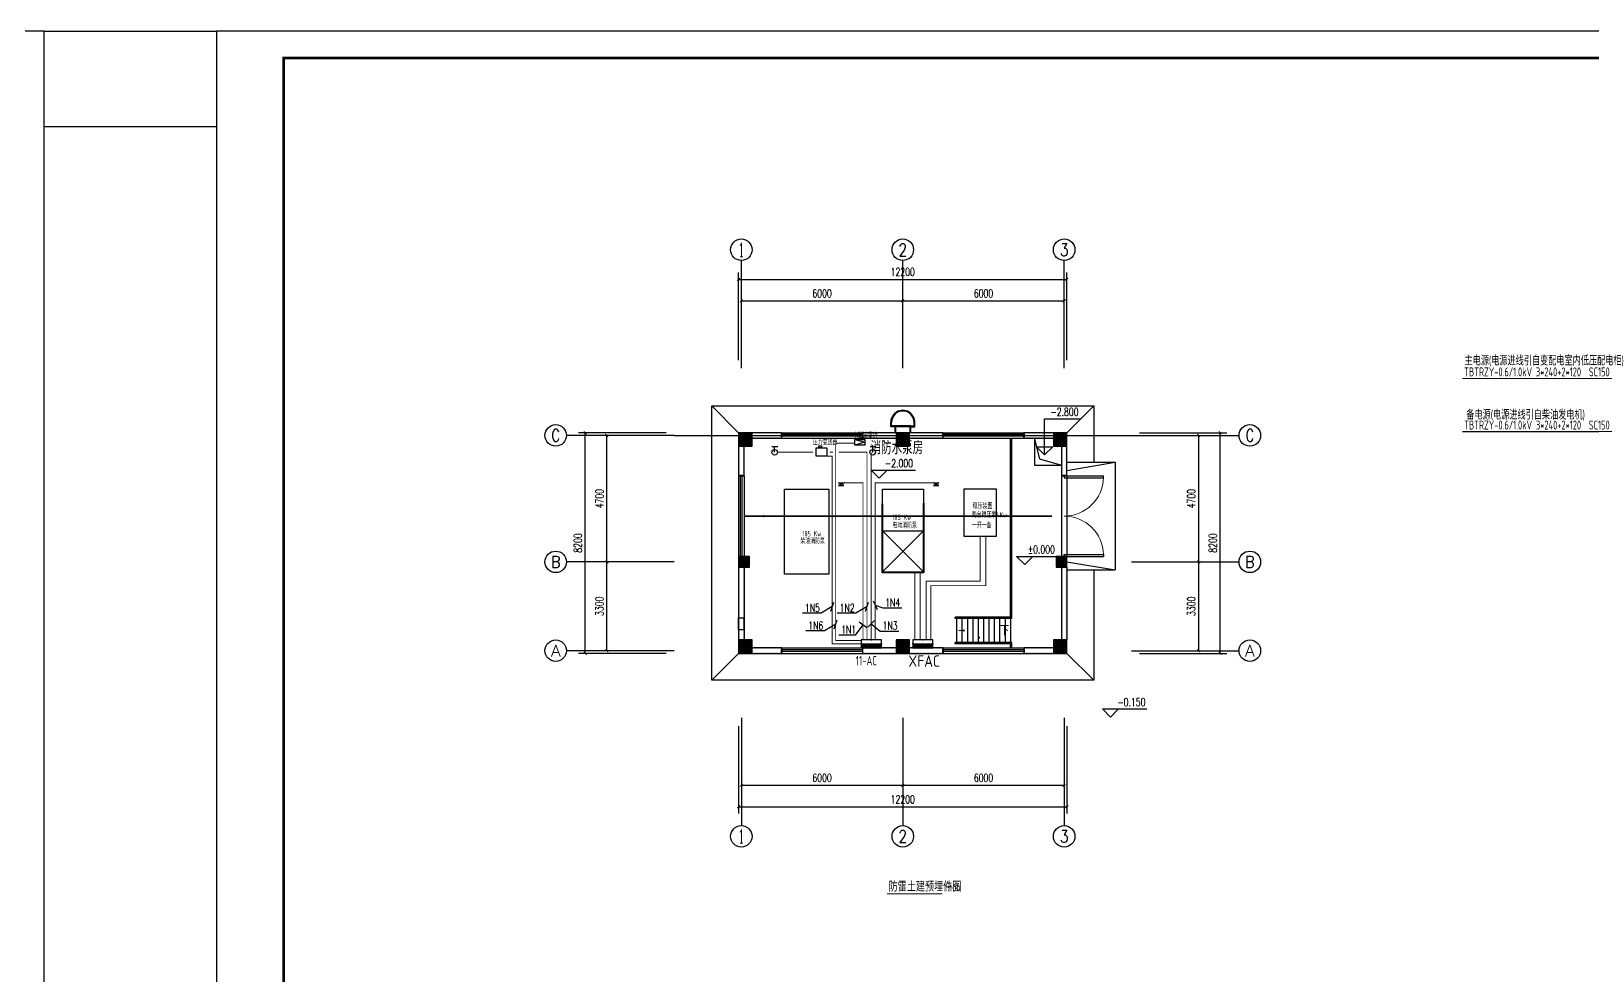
# Model space of a CAD drawing. Extents: x 5394041 to 5729212, y -433068 to -301615.
# Drawn here: x 5582300 to 5640339, y -396652 to -361551 of the extents above; entities that cross this region are included whole.
import ezdxf
from ezdxf.enums import TextEntityAlignment as Align

# ---------------------------------------------------------------- set-up
doc = ezdxf.new("R2010")
doc.units = 0
doc.header["$LTSCALE"] = 1000
doc.header["$MEASUREMENT"] = 0
doc.linetypes.add('建施-55中综合楼1221$0$xref-局部平面图$0$ACAD_ISO14W100', pattern=[25.5, 12, -3, 0.5, -3, 0.5, -3, 0.5, -3])
doc.layers.get('0').update_dxf_attribs({"linetype": 'CONTINUOUS'})
doc.layers.get('Defpoints').update_dxf_attribs({"linetype": 'CONTINUOUS'})
for name, color, linetype in [('1', 7, 'CONTINUOUS'), ('AXIS_TEXT', 7, 'CONTINUOUS'), ('DIM-照明', 3, 'CONTINUOUS'), ('EQUIP-箱柜', 3, 'CONTINUOUS'), ('PUB_HATCH', 8, 'CONTINUOUS'), ('PUB_TEXT', 7, 'CONTINUOUS'), ('PUB_TITLE', 4, 'CONTINUOUS'), ('WIRE-照明', 1, 'CONTINUOUS'), ('建筑底图', 251, 'CONTINUOUS'), ('测绘处中心区路网', 7, 'CONTINUOUS'), ('电气', 3, 'CONTINUOUS'), ('电气文字', 7, 'CONTINUOUS')]:
    doc.layers.add(name, color=color, linetype=linetype)
doc.layers.add('_0', color=7, linetype='CONTINUOUS', lineweight=25)
doc.styles.add('_HZTXT', font='txt.shx', dxfattribs={"width": 0.8, "bigfont": 'HZTXT.shx'})
doc.styles.add('_TCH_AXIS', font='COMPLEX', dxfattribs={"bigfont": 'GBCBIG'})
doc.styles.add('_TCH_DIM', font='SIMPLEX', dxfattribs={"bigfont": 'GBCBIG'})
doc.styles.add('_TCH_DIM_T3', font='SIMPLEX', dxfattribs={"width": 0.705882, "bigfont": 'GBCBIG'})
doc.styles.add('_TEL_DIM', font='sceie.shx', dxfattribs={"width": 0.8, "height": 3.5, "bigfont": 'sceic.shx'})
doc.styles.add('AHD', font='sceie.shx', dxfattribs={"width": 0.7, "bigfont": 'sceic.shx'})
doc.styles.add('COMPLEX', font='COMPLEX')
doc.styles.add('SCEI', font='sceie.shx', dxfattribs={"width": 0.75, "bigfont": 'sceic.shx'})
doc.styles.add('sceie', font='sceie.shx', dxfattribs={"width": 0.7, "bigfont": 'sceic.shx'})
doc.styles.get("Standard").update_dxf_attribs({"font": 'GBENOR', "bigfont": 'GBCBIG'})
doc.styles.add('TSSD', font='tssdeng.shx', dxfattribs={"width": 0.7, "bigfont": 'tssdchn.shx'})
doc.dimstyles.new('_TCH_ARCH&&100', dxfattribs={"dimtxt": 297.5, "dimasz": 100, "dimexe": 250, "dimexo": 300, "dimgap": 126.25, "dimtad": 1, "dimdec": 0, "dimzin": 0, "dimdsep": 46, "dimtxsty": '_TCH_DIM_T3', "dimblk": 'ARCHTICK', "dimcen": 0.09, "dimclrt": 7, "dimazin": 2, "dimtfac": 1, "dimtdec": 0, "dimtix": 1, "dimtmove": 2, "dimatfit": 3, "dimfxl": 0, "dimtolj": 1, "dimtzin": 0, "dimarcsym": 0})

# ---------------------------------------------------------------- blocks, each defined once
blk = doc.blocks.new('*X462')
at = {"color": 0}
for p, q in [((-250, 33), (-183, 100)), ((-250, 68), (-218, 100)), ((-247, 0), (-147, 100)), ((-212, 0), (-112, 100)), ((-177, 0), (-77, 100)), ((-141, 0), (-41, 100)), ((-106, 0), (-6, 100)), ((-71, 0), (29, 100)), ((-35, 0), (65, 100)), ((0, 0), (100, 100)), ((35, 0), (135, 100)), ((71, 0), (171, 100)), ((106, 0), (206, 100)), ((141, 0), (241, 100)), ((177, 0), (250, 73)), ((212, 0), (250, 38)), ((247, 0), (250, 3))]:
    blk.add_line(p, q, dxfattribs=at)
blk = doc.blocks.new('$equip$00002929')
for p, q in [((-0.75, 0.6), (-0.75, 0)), ((0.75, 0.6), (-0.75, 0.6)), ((-0.75, 0.3), (0.75, 0.3)), ((-0.75, 0), (0.75, 0)), ((0.75, 0), (0.75, 0.6))]:
    blk.add_line(p, q)
for points, const_width in [([(-0.75, 0.15), (0.75, 0.15)], 0.3), ([(-0.75, 0.6), (-0.75, 0), (0.75, 0), (0.75, 0.6), (-0.75, 0.6), (-0.75, 0)], 0.04)]:
    blk.add_lwpolyline(points, dxfattribs=dict(const_width=const_width))
for p in [(-0.75, 0.3), (0, 0.6), (0, 0), (0.75, 0.3)]:
    blk.add_point(p)
at = {"xscale": 0.00300000000061118, "yscale": 0.00300000000061118, "zscale": 0.00300000000061118}
blk.add_blockref('*X462', (0, 0), dxfattribs=at)
at = {"color": 7, "style": '_TEL_DIM', "flags": 1}
for tag in ['A', 'REMARK']:
    blk.add_attdef(tag, text='', height=0.00002, dxfattribs=at).set_placement((0, 0), align=Align.MIDDLE_CENTER)
blk = doc.blocks.new('_ArchTick')
at = {"color": 0, "linetype": 'ByBlock', "const_width": 0.4}
blk.add_lwpolyline([(-0.5, -0.5), (0.5, 0.5)], dxfattribs=at)
blk = doc.blocks.new('*D589')
at = {"layer": 'Defpoints', "color": 0, "transparency": 16777216}
for p in [(5608593, -387071), (5620793, -387071), (5620793, -390371)]:
    blk.add_point(p, dxfattribs=at)
at = {"layer": '建筑底图', "color": 0, "lineweight": -2, "transparency": 16777216}
for p, q in [((5608593, -387371), (5608593, -390621)), ((5620793, -387371), (5620793, -390621)), ((5608593, -390371), (5620793, -390371))]:
    blk.add_line(p, q, dxfattribs=at)
at = {"layer": '建筑底图', "color": 0, "lineweight": -2, "transparency": 16777216, "xscale": 100, "yscale": 100, "zscale": 100, "rotation": 180}
blk.add_blockref('_ArchTick', (5608593, -390371), dxfattribs=at)
at = {"layer": '建筑底图', "color": 0, "lineweight": -2, "transparency": 16777216, "xscale": 100, "yscale": 100, "zscale": 100}
blk.add_blockref('_ArchTick', (5620793, -390371), dxfattribs=at)
at = {"layer": '建筑底图', "color": 7, "transparency": 16777216, "insert": (5614693, -390096), "char_height": 297.5, "attachment_point": 5, "style": '_TCH_DIM_T3'}
blk.add_mtext('\\A1;12200', dxfattribs=at)
blk = doc.blocks.new('*D590')
at = {"layer": 'Defpoints', "color": 0, "transparency": 16777216}
for p in [(5608693, -387071), (5614693, -387071), (5614693, -389571)]:
    blk.add_point(p, dxfattribs=at)
at = {"layer": '建筑底图', "color": 0, "lineweight": -2, "transparency": 16777216}
for p, q in [((5608693, -387371), (5608693, -389821)), ((5614693, -387371), (5614693, -389821)), ((5608693, -389571), (5614693, -389571))]:
    blk.add_line(p, q, dxfattribs=at)
at = {"layer": '建筑底图', "color": 0, "lineweight": -2, "transparency": 16777216, "xscale": 100, "yscale": 100, "zscale": 100, "rotation": 180}
blk.add_blockref('_ArchTick', (5608693, -389571), dxfattribs=at)
at = {"layer": '建筑底图', "color": 0, "lineweight": -2, "transparency": 16777216, "xscale": 100, "yscale": 100, "zscale": 100}
blk.add_blockref('_ArchTick', (5614693, -389571), dxfattribs=at)
at = {"layer": '建筑底图', "color": 7, "transparency": 16777216, "insert": (5611693, -389296), "char_height": 297.5, "attachment_point": 5, "style": '_TCH_DIM_T3'}
blk.add_mtext('\\A1;6000', dxfattribs=at)
blk = doc.blocks.new('*D591')
at = {"layer": 'Defpoints', "color": 0, "transparency": 16777216}
for p in [(5614693, -387071), (5620693, -387071), (5620693, -389571)]:
    blk.add_point(p, dxfattribs=at)
at = {"layer": '建筑底图', "color": 0, "lineweight": -2, "transparency": 16777216}
for p, q in [((5614693, -387371), (5614693, -389821)), ((5620693, -387371), (5620693, -389821)), ((5614693, -389571), (5620693, -389571))]:
    blk.add_line(p, q, dxfattribs=at)
at = {"layer": '建筑底图', "color": 0, "lineweight": -2, "transparency": 16777216, "xscale": 100, "yscale": 100, "zscale": 100, "rotation": 180}
blk.add_blockref('_ArchTick', (5614693, -389571), dxfattribs=at)
at = {"layer": '建筑底图', "color": 0, "lineweight": -2, "transparency": 16777216, "xscale": 100, "yscale": 100, "zscale": 100}
blk.add_blockref('_ArchTick', (5620693, -389571), dxfattribs=at)
at = {"layer": '建筑底图', "color": 7, "transparency": 16777216, "insert": (5617693, -389296), "char_height": 297.5, "attachment_point": 5, "style": '_TCH_DIM_T3'}
blk.add_mtext('\\A1;6000', dxfattribs=at)
blk = doc.blocks.new('*D592')
at = {"layer": 'Defpoints', "color": 0, "transparency": 16777216}
for p in [(5620793, -370771), (5608593, -374071), (5620793, -374071)]:
    blk.add_point(p, dxfattribs=at)
at = {"layer": '建筑底图', "color": 0, "lineweight": -2, "transparency": 16777216}
for p, q in [((5608593, -373771), (5608593, -370521)), ((5608593, -370771), (5620793, -370771)), ((5620793, -373771), (5620793, -370521))]:
    blk.add_line(p, q, dxfattribs=at)
at = {"layer": '建筑底图', "color": 0, "lineweight": -2, "transparency": 16777216, "xscale": 100, "yscale": 100, "zscale": 100, "rotation": 180}
blk.add_blockref('_ArchTick', (5608593, -370771), dxfattribs=at)
at = {"layer": '建筑底图', "color": 0, "lineweight": -2, "transparency": 16777216, "xscale": 100, "yscale": 100, "zscale": 100}
blk.add_blockref('_ArchTick', (5620793, -370771), dxfattribs=at)
at = {"layer": '建筑底图', "color": 7, "transparency": 16777216, "insert": (5614693, -370496), "char_height": 297.5, "attachment_point": 5, "style": '_TCH_DIM_T3'}
blk.add_mtext('\\A1;12200', dxfattribs=at)
blk = doc.blocks.new('*D593')
at = {"layer": 'Defpoints', "color": 0, "transparency": 16777216}
for p in [(5614693, -371571), (5608693, -374071), (5614693, -374071)]:
    blk.add_point(p, dxfattribs=at)
at = {"layer": '建筑底图', "color": 0, "lineweight": -2, "transparency": 16777216}
for p, q in [((5608693, -373771), (5608693, -371321)), ((5614693, -373771), (5614693, -371321)), ((5608693, -371571), (5614693, -371571))]:
    blk.add_line(p, q, dxfattribs=at)
at = {"layer": '建筑底图', "color": 0, "lineweight": -2, "transparency": 16777216, "xscale": 100, "yscale": 100, "zscale": 100, "rotation": 180}
blk.add_blockref('_ArchTick', (5608693, -371571), dxfattribs=at)
at = {"layer": '建筑底图', "color": 0, "lineweight": -2, "transparency": 16777216, "xscale": 100, "yscale": 100, "zscale": 100}
blk.add_blockref('_ArchTick', (5614693, -371571), dxfattribs=at)
at = {"layer": '建筑底图', "color": 7, "transparency": 16777216, "insert": (5611693, -371296), "char_height": 297.5, "attachment_point": 5, "style": '_TCH_DIM_T3'}
blk.add_mtext('\\A1;6000', dxfattribs=at)
blk = doc.blocks.new('*D594')
at = {"layer": 'Defpoints', "color": 0, "transparency": 16777216}
for p in [(5620693, -371571), (5614693, -374071), (5620693, -374071)]:
    blk.add_point(p, dxfattribs=at)
at = {"layer": '建筑底图', "color": 0, "lineweight": -2, "transparency": 16777216}
for p, q in [((5614693, -373771), (5614693, -371321)), ((5620693, -373771), (5620693, -371321)), ((5614693, -371571), (5620693, -371571))]:
    blk.add_line(p, q, dxfattribs=at)
at = {"layer": '建筑底图', "color": 0, "lineweight": -2, "transparency": 16777216, "xscale": 100, "yscale": 100, "zscale": 100, "rotation": 180}
blk.add_blockref('_ArchTick', (5614693, -371571), dxfattribs=at)
at = {"layer": '建筑底图', "color": 0, "lineweight": -2, "transparency": 16777216, "xscale": 100, "yscale": 100, "zscale": 100}
blk.add_blockref('_ArchTick', (5620693, -371571), dxfattribs=at)
at = {"layer": '建筑底图', "color": 7, "transparency": 16777216, "insert": (5617693, -371296), "char_height": 297.5, "attachment_point": 5, "style": '_TCH_DIM_T3'}
blk.add_mtext('\\A1;6000', dxfattribs=at)
blk = doc.blocks.new('*D595')
at = {"layer": 'Defpoints', "color": 0, "transparency": 16777216}
for p in [(5602893, -376471), (5606193, -376471), (5606193, -384671)]:
    blk.add_point(p, dxfattribs=at)
at = {"layer": '建筑底图', "color": 0, "lineweight": -2, "transparency": 16777216}
for p, q in [((5605893, -376471), (5602643, -376471)), ((5602893, -384671), (5602893, -376471)), ((5605893, -384671), (5602643, -384671))]:
    blk.add_line(p, q, dxfattribs=at)
at = {"layer": '建筑底图', "color": 0, "lineweight": -2, "transparency": 16777216, "xscale": 100, "yscale": 100, "zscale": 100}
for p, rotation in [((5602893, -376471), 90), ((5602893, -384671), 270)]:
    blk.add_blockref('_ArchTick', p, dxfattribs=dict(at, rotation=rotation))
at = {"layer": '建筑底图', "color": 7, "transparency": 16777216, "insert": (5602618, -380571), "char_height": 297.5, "attachment_point": 5, "rotation": 90, "style": '_TCH_DIM_T3'}
blk.add_mtext('\\A1;8200', dxfattribs=at)
blk = doc.blocks.new('*D596')
at = {"layer": 'Defpoints', "color": 0, "transparency": 16777216}
for p in [(5603693, -381271), (5606193, -381271), (5606193, -384571)]:
    blk.add_point(p, dxfattribs=at)
at = {"layer": '建筑底图', "color": 0, "lineweight": -2, "transparency": 16777216}
for p, q in [((5605893, -381271), (5603443, -381271)), ((5603693, -384571), (5603693, -381271)), ((5605893, -384571), (5603443, -384571))]:
    blk.add_line(p, q, dxfattribs=at)
at = {"layer": '建筑底图', "color": 0, "lineweight": -2, "transparency": 16777216, "xscale": 100, "yscale": 100, "zscale": 100}
for p, rotation in [((5603693, -381271), 90), ((5603693, -384571), 270)]:
    blk.add_blockref('_ArchTick', p, dxfattribs=dict(at, rotation=rotation))
at = {"layer": '建筑底图', "color": 7, "transparency": 16777216, "insert": (5603418, -382921), "char_height": 297.5, "attachment_point": 5, "rotation": 90, "style": '_TCH_DIM_T3'}
blk.add_mtext('\\A1;3300', dxfattribs=at)
blk = doc.blocks.new('*D597')
at = {"layer": 'Defpoints', "color": 0, "transparency": 16777216}
for p in [(5603693, -376571), (5606193, -376571), (5606193, -381271)]:
    blk.add_point(p, dxfattribs=at)
at = {"layer": '建筑底图', "color": 0, "lineweight": -2, "transparency": 16777216}
for p, q in [((5605893, -376571), (5603443, -376571)), ((5603693, -381271), (5603693, -376571)), ((5605893, -381271), (5603443, -381271))]:
    blk.add_line(p, q, dxfattribs=at)
at = {"layer": '建筑底图', "color": 0, "lineweight": -2, "transparency": 16777216, "xscale": 100, "yscale": 100, "zscale": 100}
for p, rotation in [((5603693, -376571), 90), ((5603693, -381271), 270)]:
    blk.add_blockref('_ArchTick', p, dxfattribs=dict(at, rotation=rotation))
at = {"layer": '建筑底图', "color": 7, "transparency": 16777216, "insert": (5603418, -378921), "char_height": 297.5, "attachment_point": 5, "rotation": 90, "style": '_TCH_DIM_T3'}
blk.add_mtext('\\A1;4700', dxfattribs=at)
blk = doc.blocks.new('*D598')
at = {"layer": 'Defpoints', "color": 0, "transparency": 16777216}
for p in [(5623193, -376471), (5626493, -376471), (5623193, -384671)]:
    blk.add_point(p, dxfattribs=at)
at = {"layer": '建筑底图', "color": 0, "lineweight": -2, "transparency": 16777216}
for p, q in [((5623493, -376471), (5626743, -376471)), ((5626493, -384671), (5626493, -376471)), ((5623493, -384671), (5626743, -384671))]:
    blk.add_line(p, q, dxfattribs=at)
at = {"layer": '建筑底图', "color": 0, "lineweight": -2, "transparency": 16777216, "xscale": 100, "yscale": 100, "zscale": 100}
for p, rotation in [((5626493, -376471), 90), ((5626493, -384671), 270)]:
    blk.add_blockref('_ArchTick', p, dxfattribs=dict(at, rotation=rotation))
at = {"layer": '建筑底图', "color": 7, "transparency": 16777216, "insert": (5626218, -380571), "char_height": 297.5, "attachment_point": 5, "rotation": 90, "style": '_TCH_DIM_T3'}
blk.add_mtext('\\A1;8200', dxfattribs=at)
blk = doc.blocks.new('*D599')
at = {"layer": 'Defpoints', "color": 0, "transparency": 16777216}
for p in [(5623193, -381271), (5625693, -381271), (5623193, -384571)]:
    blk.add_point(p, dxfattribs=at)
at = {"layer": '建筑底图', "color": 0, "lineweight": -2, "transparency": 16777216}
for p, q in [((5623493, -381271), (5625943, -381271)), ((5625693, -384571), (5625693, -381271)), ((5623493, -384571), (5625943, -384571))]:
    blk.add_line(p, q, dxfattribs=at)
at = {"layer": '建筑底图', "color": 0, "lineweight": -2, "transparency": 16777216, "xscale": 100, "yscale": 100, "zscale": 100}
for p, rotation in [((5625693, -381271), 90), ((5625693, -384571), 270)]:
    blk.add_blockref('_ArchTick', p, dxfattribs=dict(at, rotation=rotation))
at = {"layer": '建筑底图', "color": 7, "transparency": 16777216, "insert": (5625418, -382921), "char_height": 297.5, "attachment_point": 5, "rotation": 90, "style": '_TCH_DIM_T3'}
blk.add_mtext('\\A1;3300', dxfattribs=at)
blk = doc.blocks.new('*D600')
at = {"layer": 'Defpoints', "color": 0, "transparency": 16777216}
for p in [(5623193, -376571), (5625693, -376571), (5623193, -381271)]:
    blk.add_point(p, dxfattribs=at)
at = {"layer": '建筑底图', "color": 0, "lineweight": -2, "transparency": 16777216}
for p, q in [((5623493, -376571), (5625943, -376571)), ((5625693, -381271), (5625693, -376571)), ((5623493, -381271), (5625943, -381271))]:
    blk.add_line(p, q, dxfattribs=at)
at = {"layer": '建筑底图', "color": 0, "lineweight": -2, "transparency": 16777216, "xscale": 100, "yscale": 100, "zscale": 100}
for p, rotation in [((5625693, -376571), 90), ((5625693, -381271), 270)]:
    blk.add_blockref('_ArchTick', p, dxfattribs=dict(at, rotation=rotation))
at = {"layer": '建筑底图', "color": 7, "transparency": 16777216, "insert": (5625418, -378921), "char_height": 297.5, "attachment_point": 5, "rotation": 90, "style": '_TCH_DIM_T3'}
blk.add_mtext('\\A1;4700', dxfattribs=at)
blk = doc.blocks.new('_FZH')
blk.add_lwpolyline([(-0.5, -0.5), (0.5, -0.5), (0.5, 0.5), (-0.5, 0.5)], close=True)
at = {"layer": 'PUB_HATCH'}
blk.add_solid([(-0.5, -0.5), (0.5, -0.5), (-0.5, 0.5), (0.5, 0.5)], dxfattribs=at)
blk = doc.blocks.new('$TCHSYS$WIN2D')
for p, q in [((-0.5, 0.5), (0.5, 0.5)), ((-0.5, 0.5), (-0.5, -0.5)), ((0.5, 0.5), (0.5, -0.5)), ((0.5, 0.167), (-0.5, 0.167)), ((0.5, -0.167), (-0.5, -0.167)), ((-0.5, -0.5), (0.5, -0.5))]:
    blk.add_line(p, q)
blk = doc.blocks.new('$DorLib2D$00000002')
for p, q in [((-0.5, 0), (-0.5, 0.4875)), ((-0.475, 0.4875), (-0.5, 0.4875)), ((-0.475, 0), (-0.475, 0.4875)), ((0.475, 0), (0.475, 0.4875)), ((0.475, 0.4875), (0.5, 0.4875)), ((0.5, 0), (0.5, 0.4875)), ((-0.5, 0), (-0.475, 0)), ((0.5, 0), (0.475, 0))]:
    blk.add_line(p, q)
at = {"lineweight": 13}
for centre, start, end in [((-0.4875, 0), 0, 88.53072), ((0.4875, 0), 91.46928, 180)]:
    blk.add_arc(centre, 0.4875, start, end, dxfattribs=at)
blk = doc.blocks.new('_AXISO')
blk.add_circle((0, 0), 0.5)
at = {"layer": 'AXIS_TEXT', "style": 'COMPLEX', "width": 1.041667}
blk.add_attdef('A', text='', height=0.56, dxfattribs=at).set_placement((-0.25, -0.28), (0.25, -0.28), align=Align.FIT)

msp = doc.modelspace()

# ---------------------------------------------------------------- hatches: boundary and pattern name
at = {"layer": '建筑底图'}
for points in [[(5609093, -376471), (5608593, -376471), (5608633, -376511), (5609053, -376511)], [(5608593, -376471), (5608593, -376971), (5608633, -376931), (5608633, -376511)], [(5609093, -376971), (5609093, -376471), (5609053, -376511), (5609053, -376931)], [(5609093, -376471), (5609093, -376511), (5610153, -376511), (5610193, -376471)], [(5609093, -376631), (5609093, -376671), (5610193, -376671), (5610153, -376631)], [(5610193, -376671), (5610193, -376471), (5610153, -376511), (5610153, -376631)], [(5614443, -376511), (5614443, -376471), (5613193, -376471), (5613233, -376511)], [(5613193, -376471), (5613193, -376671), (5613233, -376631), (5613233, -376511)], [(5614443, -376671), (5614443, -376631), (5613233, -376631), (5613193, -376671)], [(5614943, -376471), (5614443, -376471), (5614483, -376511), (5614903, -376511)], [(5614443, -376471), (5614443, -376971), (5614483, -376931), (5614483, -376511)], [(5614943, -376971), (5614943, -376471), (5614903, -376511), (5614903, -376931)], [(5614943, -376471), (5614943, -376511), (5616153, -376511), (5616193, -376471)], [(5614943, -376631), (5614943, -376671), (5616193, -376671), (5616153, -376631)], [(5616193, -376671), (5616193, -376471), (5616153, -376511), (5616153, -376631)], [(5620293, -376511), (5620293, -376471), (5619193, -376471), (5619233, -376511)], [(5619193, -376471), (5619193, -376671), (5619233, -376631), (5619233, -376511)], [(5620293, -376671), (5620293, -376631), (5619233, -376631), (5619193, -376671)], [(5620793, -376471), (5620293, -376471), (5620333, -376511), (5620753, -376511)], [(5620293, -376471), (5620293, -376971), (5620333, -376931), (5620333, -376511)], [(5620793, -376971), (5620793, -376471), (5620753, -376511), (5620753, -376931)], [(5608593, -376971), (5609093, -376971), (5609053, -376931), (5608633, -376931)], [(5608633, -376971), (5608593, -376971), (5608593, -378071), (5608633, -378031)], [(5608793, -376971), (5608753, -376971), (5608753, -378031), (5608793, -378071)], [(5614443, -376971), (5614943, -376971), (5614903, -376931), (5614483, -376931)], [(5620293, -376971), (5620793, -376971), (5620753, -376931), (5620333, -376931)], [(5620633, -376971), (5620593, -376971), (5620593, -378071), (5620633, -378031)], [(5620793, -376971), (5620753, -376971), (5620753, -378031), (5620793, -378071)], [(5608593, -378071), (5608793, -378071), (5608753, -378031), (5608633, -378031)], [(5620593, -378071), (5620793, -378071), (5620753, -378031), (5620633, -378031)], [(5608993, -381071), (5608593, -381071), (5608633, -381111), (5608953, -381111)], [(5608593, -381071), (5608593, -381471), (5608633, -381431), (5608633, -381111)], [(5608993, -381471), (5608993, -381071), (5608953, -381111), (5608953, -381431)], [(5620793, -381071), (5620393, -381071), (5620433, -381111), (5620753, -381111)], [(5620393, -381071), (5620393, -381471), (5620433, -381431), (5620433, -381111)], [(5620793, -381471), (5620793, -381071), (5620753, -381111), (5620753, -381431)], [(5608593, -381471), (5608993, -381471), (5608953, -381431), (5608633, -381431)], [(5608593, -384171), (5608633, -384171), (5608633, -381471), (5608593, -381471)], [(5608753, -384171), (5608793, -384171), (5608793, -381471), (5608753, -381471)], [(5620393, -381471), (5620793, -381471), (5620753, -381431), (5620433, -381431)], [(5620593, -384171), (5620633, -384171), (5620633, -381471), (5620593, -381471)], [(5620753, -384171), (5620793, -384171), (5620793, -381471), (5620753, -381471)], [(5609093, -384171), (5608593, -384171), (5608633, -384211), (5609053, -384211)], [(5608593, -384171), (5608593, -384671), (5608633, -384631), (5608633, -384211)], [(5609093, -384671), (5609093, -384171), (5609053, -384211), (5609053, -384631)], [(5614943, -384171), (5614443, -384171), (5614483, -384211), (5614903, -384211)], [(5614443, -384171), (5614443, -384671), (5614483, -384631), (5614483, -384211)], [(5614943, -384671), (5614943, -384171), (5614903, -384211), (5614903, -384631)], [(5620793, -384171), (5620293, -384171), (5620333, -384211), (5620753, -384211)], [(5620293, -384171), (5620293, -384671), (5620333, -384631), (5620333, -384211)], [(5620793, -384671), (5620793, -384171), (5620753, -384211), (5620753, -384631)], [(5608593, -384671), (5609093, -384671), (5609053, -384631), (5608633, -384631)], [(5609093, -384471), (5609093, -384511), (5610153, -384511), (5610193, -384471)], [(5609093, -384631), (5609093, -384671), (5610193, -384671), (5610153, -384631)], [(5610193, -384671), (5610193, -384471), (5610153, -384511), (5610153, -384631)], [(5614443, -384511), (5614443, -384471), (5613193, -384471), (5613233, -384511)], [(5613193, -384471), (5613193, -384671), (5613233, -384631), (5613233, -384511)], [(5614443, -384671), (5614443, -384631), (5613233, -384631), (5613193, -384671)], [(5614443, -384671), (5614943, -384671), (5614903, -384631), (5614483, -384631)], [(5614943, -384471), (5614943, -384511), (5616153, -384511), (5616193, -384471)], [(5614943, -384631), (5614943, -384671), (5616193, -384671), (5616153, -384631)], [(5616193, -384671), (5616193, -384471), (5616153, -384511), (5616153, -384631)], [(5620293, -384511), (5620293, -384471), (5619193, -384471), (5619233, -384511)], [(5619193, -384471), (5619193, -384671), (5619233, -384631), (5619233, -384511)], [(5620293, -384671), (5620293, -384631), (5619233, -384631), (5619193, -384671)], [(5620293, -384671), (5620793, -384671), (5620753, -384631), (5620333, -384631)]]:
    msp.add_hatch(color=256, dxfattribs=at).paths.add_polyline_path(points)

# ---------------------------------------------------------------- linework, layer by layer
for p, q in [((5609831.6, -376986.1), (5610044.2, -376986.1)), ((5609931.1, -377197.5), (5609931.1, -376981.9)), ((5612911.5, -376716.8), (5613283.7, -376824.2)), ((5613283.7, -376824.2), (5612911.5, -376931.6)), ((5613477.6, -376986.1), (5613690.2, -376986.1)), ((5613577.1, -377197.5), (5613577.1, -376981.9)), ((5613939, -380115.4), (5615465, -380115.4)), ((5615465, -380115.4), (5613939, -381641.4)), ((5613939, -380115.4), (5615459, -381635.4))]:
    msp.add_line(p, q)
at = {"color": 2, "linetype": '建施-55中综合楼1221$0$xref-局部平面图$0$ACAD_ISO14W100'}
for p, q in [((5612508.4, -378433.5), (5612306.6, -378328.9)), ((5612508.4, -378433.5), (5612306.6, -378328.9)), ((5612306.6, -378328.9), (5612510.9, -378328.9)), ((5612510.9, -378328.9), (5612309, -378433.5)), ((5612510.9, -378328.9), (5612309, -378433.5)), ((5616034.4, -378432.9), (5615832.6, -378328.3)), ((5615832.6, -378328.3), (5616036.9, -378328.3)), ((5616034.4, -378432.9), (5615832.6, -378328.3)), ((5615832.6, -378328.3), (5616036.9, -378328.3)), ((5616036.9, -378328.3), (5615835, -378432.9)), ((5616036.9, -378328.3), (5615835, -378432.9)), ((5612309, -378433.5), (5612508.4, -378433.5)), ((5612309, -378433.5), (5612508.4, -378433.5)), ((5615835, -378432.9), (5616034.4, -378432.9)), ((5615835, -378432.9), (5616034.4, -378432.9))]:
    msp.add_line(p, q, dxfattribs=at)
at = {"linetype": 'Continuous', "lineweight": -2}
for p, q in [((5616959, -378571), (5616959, -380321)), ((5618179, -378571), (5616959, -378571)), ((5618179, -380321), (5618179, -378571)), ((5616959, -380321), (5618179, -380321))]:
    msp.add_line(p, q, dxfattribs=at)
for points in [[(5611469.6, -377030.2), (5611870.7, -377030.2), (5611870.7, -377345.7), (5611469.6, -377345.7)], [(5611577.6, -376955.1), (5611670.2, -376955.1), (5611670.2, -377030.2), (5611577.6, -377030.2)], [(5612911.5, -376716.8), (5613283.7, -376716.8), (5613283.7, -376931.6), (5612911.5, -376931.6)], [(5610293, -378571), (5611939, -378571), (5611939, -381731), (5610293, -381731)], [(5613939, -378570.4), (5615465, -378570.4), (5615465, -381660.4), (5613939, -381660.4)]]:
    msp.add_lwpolyline(points, close=True)
at = {"color": 5, "lineweight": 40}
msp.add_lwpolyline([(5615459, -379083.7), (5615459, -381660.4), (5613939, -381660.4), (5613939, -379113.1)], dxfattribs=at)
for centre in [(5609931.1, -377197.5), (5609931.1, -377197.5), (5613577.1, -377197.5)]:
    msp.add_circle(centre, 102.9)
at = {"layer": '_0', "color": 0}
msp.add_lwpolyline([(5582774.7, -361550.6), (5589187.1, -361550.6), (5589187.1, -365104), (5582774.7, -365104)], close=True, dxfattribs=at)
at = {"layer": '_0', "color": 3, "const_width": 35}
msp.add_lwpolyline([(5614108.2, -393607.1), (5616163.9, -393607.1)], dxfattribs=at)
at = {"layer": 'DIM-照明', "color": 0}
for p, q in [((5612015.1, -383097.3), (5612131.9, -382767.4)), ((5613305.9, -383097.3), (5613422.8, -382767.4)), ((5613590.9, -382718.3), (5613736.8, -383036.5)), ((5612140.7, -383755.1), (5612257.5, -383425.2)), ((5613076.9, -383496.4), (5613352.2, -383712.5)), ((5613637.8, -383446.6), (5613390.4, -383694))]:
    msp.add_line(p, q, dxfattribs=at)
for points in [[(5612073.5, -382932.3), (5611661.7, -383180.3)], [(5613364.3, -382932.3), (5612952.6, -383180.3)], [(5613663.9, -382877.4), (5613951.9, -382983.2)], [(5613951.9, -382983.2), (5614656.9, -382983.2)], [(5611661.7, -383180.3), (5610966.7, -383180.3)], [(5612199.1, -383590.2), (5611787.4, -383838.1)], [(5612952.6, -383180.3), (5612257.6, -383180.3)], [(5613214.6, -383604.4), (5612919.9, -383988.4)], [(5613514.1, -383570.3), (5613855, -383839.8)], [(5611787.4, -383838.1), (5611092.4, -383838.1)], [(5612919.9, -383988.4), (5612314.9, -383988.4)], [(5613855, -383839.8), (5614550, -383839.8)]]:
    msp.add_lwpolyline(points, dxfattribs=at)
at = {"layer": 'PUB_TITLE', "color": 4}
for points in [[(5498674.7, -420950.6), (5582774.7, -420950.6), (5582774.7, -361550.6), (5498674.7, -361550.6)], [(5589187.1, -420950.6), (5673287.1, -420950.6), (5673287.1, -361550.6), (5589187.1, -361550.6)]]:
    msp.add_lwpolyline(points, close=True, dxfattribs=at)
at = {"layer": 'PUB_TITLE', "color": 4, "const_width": 100}
msp.add_lwpolyline([(5591687.1, -419950.6), (5672287.1, -419950.6), (5672287.1, -362550.6), (5591687.1, -362550.6)], close=True, dxfattribs=at)
at = {"layer": 'WIRE-照明', "color": 2, "const_width": 35}
for points in [[(5611359.7, -377189.4), (5610033.7, -377189.4)], [(5612100.7, -377189.4), (5611970.2, -377189.4)], [(5613151.7, -384193.2), (5612199.1, -384193.2), (5612199.1, -376863.5), (5612911.5, -376863.5)], [(5613364.3, -384171), (5613364.3, -377189.4), (5612307.6, -377189.4)], [(5613514.1, -384171), (5613514.1, -377257.1)], [(5613151.7, -384321), (5612073.5, -384321), (5612073.5, -377345.7), (5611870.7, -377345.7)], [(5613214.6, -384171), (5613214.6, -378328.9), (5612510.9, -378328.9)], [(5613663.9, -384171.6), (5613663.9, -378328.3), (5615832.6, -378328.3)], [(5615562.1, -381987.8), (5617569, -381987.8), (5617569, -380321)], [(5615734.9, -384171), (5615734.9, -382154), (5617783.5, -382154), (5617783.5, -380315.1)], [(5615138.7, -384171), (5615138.7, -381660.4)], [(5615337, -384171), (5615337, -381660.4)], [(5615562.1, -384171), (5615562.1, -381987.8)]]:
    msp.add_lwpolyline(points, dxfattribs=at)
at = {"layer": '建筑底图'}
for p, q in [((5608693, -374071), (5608693, -370071)), ((5614693, -374071), (5614693, -370071)), ((5620693, -374071), (5620693, -370071)), ((5607593, -375471), (5608593, -376471)), ((5621793, -375471), (5620793, -376471)), ((5614244, -376251), (5614244, -376071)), ((5614273, -376221), (5614273, -376085.8)), ((5615113, -376221), (5615113, -376085.8)), ((5615142, -376251), (5615142, -376071)), ((5619966.8, -377296.4), (5619966.8, -375950.4)), ((5619966.8, -375950.4), (5621312.3, -375950.4)), ((5606193, -376571), (5602193, -376571)), ((5606193, -376571), (5623193, -376571)), ((5610193, -376471), (5609093, -376471)), ((5609093, -376671), (5610193, -376671)), ((5610193, -376671), (5610193, -376471)), ((5614443, -376471), (5613193, -376471)), ((5613193, -376471), (5613193, -376671)), ((5613193, -376671), (5614443, -376671)), ((5614393, -376251), (5614244, -376251)), ((5614393, -376221), (5614273, -376221)), ((5616193, -376471), (5614943, -376471)), ((5614943, -376671), (5616193, -376671)), ((5614993, -376221), (5615113, -376221)), ((5614993, -376251), (5615142, -376251)), ((5616193, -376671), (5616193, -376471)), ((5618693, -383321), (5618693, -376671)), ((5618753, -383371), (5618753, -376671)), ((5620293, -376471), (5619193, -376471)), ((5619193, -376471), (5619193, -376671)), ((5619193, -376671), (5620293, -376671)), ((5619593, -376671), (5619593, -377671)), ((5623193, -376571), (5627193, -376571)), ((5608593, -376971), (5608593, -378071)), ((5608793, -378071), (5608793, -376971)), ((5619593, -376708.5), (5619779.6, -377441.4)), ((5619966.8, -377296.4), (5619666.8, -376996.4)), ((5619666.8, -376996.4), (5620266.8, -376996.4)), ((5619966.8, -377296.4), (5620266.8, -376996.4)), ((5620593, -376971), (5620593, -378071)), ((5620793, -378071), (5620793, -376971)), ((5619593, -377671), (5620593, -377671)), ((5619779.6, -377441.4), (5620593, -377671)), ((5620793, -377871), (5622593, -377571)), ((5620793, -377571), (5622593, -377571)), ((5622593, -377571), (5622593, -381571)), ((5608593, -378071), (5608793, -378071)), ((5613814.7, -378162.2), (5613514.7, -377862.2)), ((5613514.7, -377862.2), (5615160.2, -377862.2)), ((5613814.7, -378162.2), (5614114.7, -377862.2)), ((5620593, -378071), (5620593, -381071)), ((5620593, -378071), (5620793, -378071)), ((5620793, -378071), (5620793, -381071)), ((5606193, -381271), (5602193, -381271)), ((5619224.1, -381364.8), (5618924.1, -381064.8)), ((5618924.1, -381064.8), (5620471.4, -381064.8)), ((5619224.1, -381364.8), (5619524.1, -381064.8)), ((5620793, -381271), (5622593, -381571)), ((5623193, -381271), (5627193, -381271)), ((5608593, -381471), (5608593, -384171)), ((5608793, -381471), (5608793, -384171)), ((5620593, -381471), (5620593, -384171)), ((5620793, -381471), (5620793, -384171)), ((5620793, -381571), (5622593, -381571)), ((5616643, -383371), (5616643, -383321)), ((5618753, -383321), (5616643, -383321)), ((5618753, -383371), (5616643, -383371)), ((5616693, -383371), (5616693, -384271)), ((5616893, -383371), (5616893, -384271)), ((5617093, -383371), (5617093, -384271)), ((5617293, -383371), (5617293, -384271)), ((5617493, -383371), (5617493, -384271)), ((5617693, -383371), (5617693, -384271)), ((5617893, -383371), (5617893, -384271)), ((5618093, -383371), (5618093, -384271)), ((5618293, -383371), (5618293, -384271)), ((5618493, -383371), (5618493, -384271)), ((5618693, -383371), (5618693, -384271)), ((5606193, -384571), (5602193, -384571)), ((5607593, -385671), (5608593, -384671)), ((5610193, -384471), (5609093, -384471)), ((5609093, -384671), (5610193, -384671)), ((5610193, -384671), (5610193, -384471)), ((5614443, -384471), (5613193, -384471)), ((5613193, -384471), (5613193, -384671)), ((5613193, -384671), (5614443, -384671)), ((5616193, -384471), (5614943, -384471)), ((5614943, -384671), (5616193, -384671)), ((5616193, -384671), (5616193, -384471)), ((5616643, -384321), (5616643, -384271)), ((5618753, -384271), (5616643, -384271)), ((5618693, -384321), (5616643, -384321)), ((5618693, -384471), (5618693, -384321)), ((5618753, -384471), (5618753, -384271)), ((5620293, -384471), (5619193, -384471)), ((5619193, -384471), (5619193, -384671)), ((5619193, -384671), (5620293, -384671)), ((5621793, -385671), (5620793, -384671)), ((5623193, -384571), (5627193, -384571)), ((5608693, -387071), (5608693, -391071)), ((5614693, -387071), (5614693, -391071)), ((5620693, -387071), (5620693, -391071)), ((5622414.1, -387036.1), (5622114.1, -386736.1)), ((5622114.1, -386736.1), (5623759.6, -386736.1)), ((5622414.1, -387036.1), (5622714.1, -386736.1))]:
    msp.add_line(p, q, dxfattribs=at)
for points in [[(5621793, -381571), (5621793, -385671), (5607593, -385671), (5607593, -375471), (5621793, -375471), (5621793, -377571)], [(5614993, -376471), (5614993, -376221), (5614393, -376221), (5614393, -376471)], [(5614963, -376471), (5614963, -376251), (5614423, -376251), (5614423, -376471)], [(5608793, -383351), (5608793, -383791), (5608593, -383791), (5608593, -383351), (5608793, -383351)]]:
    msp.add_lwpolyline(points, dxfattribs=at)
at = {"layer": '建筑底图', "const_width": 60}
msp.add_lwpolyline([(5620245.9, -379571), (5608793, -379571)], dxfattribs=at)
at = {"layer": '建筑底图', "const_width": 40}
for points in [[(5609505.2, -379553.8, 1), (5609525.6, -379588.2, 1)], [(5617540.6, -384072.3, 1), (5617515.1, -384103.1, 1)]]:
    msp.add_lwpolyline(points, format="xyb", close=True, dxfattribs=at)
at = {"layer": '建筑底图', "const_width": 30}
msp.add_lwpolyline([(5608778, -383366), (5608778, -383776), (5608608, -383776), (5608608, -383366)], close=True, dxfattribs=at)
at = {"layer": '建筑底图'}
msp.add_lwpolyline([(5618200.2, -383821, 0, 0, 0), (5616693, -383821, 0, 80, 0), (5616993, -383821, 0, 0, 0)], format="xyseb", dxfattribs=at)
for radius, start, end in [(450, 356.177446, 183.822554), (420, 0, 180)]:
    msp.add_arc((5614693, -376085.8), radius, start, end, dxfattribs=at)
at = {"layer": '电气', "color": 0, "const_width": 42.5}
for points in [[(5643611.6, -374456.3), (5635493.8, -374456.3)], [(5643609.1, -376432.1), (5635493.8, -376432.1)]]:
    msp.add_lwpolyline(points, dxfattribs=at)

# ---------------------------------------------------------------- block references
at = {"layer": 'EQUIP-箱柜', "color": 0, "xscale": 500, "yscale": 500, "zscale": 500}
for p in [(5613526.7, -384471), (5615440.9, -384471)]:
    msp.add_blockref('$equip$00002929', p, dxfattribs=at)
at = {"layer": '建筑底图'}
ref = msp.add_blockref('_AXISO', (5608693, -369671), dxfattribs=dict(at, xscale=800, yscale=800, zscale=800))
ref.add_attrib('A', '1', dxfattribs={"layer": 'AXIS_TEXT', "color": 0, "height": 514.7, "style": '_TCH_AXIS'}).set_placement((5608582.7, -369928.4), (5608803.3, -369928.4), align=Align.FIT)
ref = msp.add_blockref('_AXISO', (5614693, -369671), dxfattribs=dict(at, xscale=800, yscale=800, zscale=800))
ref.add_attrib('A', '2', dxfattribs={"layer": 'AXIS_TEXT', "color": 0, "height": 465.9, "style": '_TCH_AXIS'}).set_placement((5614537.7, -369904), (5614848.3, -369904), align=Align.FIT)
ref = msp.add_blockref('_AXISO', (5620693, -369671), dxfattribs=dict(at, xscale=800, yscale=800, zscale=800))
ref.add_attrib('A', '3', dxfattribs={"layer": 'AXIS_TEXT', "color": 0, "height": 465.9, "style": '_TCH_AXIS'}).set_placement((5620537.7, -369904), (5620848.3, -369904), align=Align.FIT)
ref = msp.add_blockref('_AXISO', (5601793, -376571), dxfattribs=dict(at, xscale=800, yscale=800, zscale=800))
ref.add_attrib('A', 'C', dxfattribs={"layer": 'AXIS_TEXT', "color": 0, "height": 455.7, "style": '_TCH_AXIS'}).set_placement((5601630.3, -376798.9), (5601955.8, -376798.9), align=Align.FIT)
for name, p, xscale, yscale, zscale in [('_FZH', (5608843, -376721), 500, 500, 500), ('$TCHSYS$WIN2D', (5611693, -376571), 3000, -200, 3000), ('_FZH', (5614693, -376721), 500, 500, 500), ('$TCHSYS$WIN2D', (5617693, -376571), 3000, -200, 3000), ('_FZH', (5620543, -376721), 500, 500, 500), ('_FZH', (5608793, -381271), 400, 400, 400), ('_FZH', (5620593, -381271), 400, 400, 400), ('_FZH', (5608843, -384421), 500, 500, 500), ('_FZH', (5614693, -384421), 500, 500, 500), ('_FZH', (5620543, -384421), 500, 500, 500), ('$TCHSYS$WIN2D', (5611693, -384571), 3000, 200, 3000), ('$TCHSYS$WIN2D', (5617693, -384571), 3000, 200, 3000)]:
    msp.add_blockref(name, p, dxfattribs=dict(at, xscale=xscale, yscale=yscale, zscale=zscale))
ref = msp.add_blockref('_AXISO', (5627593, -376571), dxfattribs=dict(at, xscale=800, yscale=800, zscale=800))
ref.add_attrib('A', 'C', dxfattribs={"layer": 'AXIS_TEXT', "color": 0, "height": 455.7, "style": '_TCH_AXIS'}).set_placement((5627430.3, -376798.9), (5627755.8, -376798.9), align=Align.FIT)
at = {"layer": '建筑底图', "xscale": 3000, "zscale": 3000}
for name, p, yscale, rotation in [('$TCHSYS$WIN2D', (5608693, -379571), 200, 270.0000000000225), ('$DorLib2D$00000002', (5620693, -379571), 3000, 269.999999999978)]:
    msp.add_blockref(name, p, dxfattribs=dict(at, yscale=yscale, rotation=rotation))
at = {"layer": '建筑底图'}
ref = msp.add_blockref('_AXISO', (5601793, -381271), dxfattribs=dict(at, xscale=800, yscale=800, zscale=800))
ref.add_attrib('A', 'B', dxfattribs={"layer": 'AXIS_TEXT', "color": 0, "height": 435.3, "style": '_TCH_AXIS'}).set_placement((5601616.8, -381488.6), (5601969.2, -381488.6), align=Align.FIT)
ref = msp.add_blockref('_AXISO', (5627593, -381271), dxfattribs=dict(at, xscale=800, yscale=800, zscale=800))
ref.add_attrib('A', 'B', dxfattribs={"layer": 'AXIS_TEXT', "color": 0, "height": 435.3, "style": '_TCH_AXIS'}).set_placement((5627416.8, -381488.6), (5627769.2, -381488.6), align=Align.FIT)
ref = msp.add_blockref('_AXISO', (5601793, -384571), dxfattribs=dict(at, xscale=800, yscale=800, zscale=800))
ref.add_attrib('A', 'A', dxfattribs={"layer": 'AXIS_TEXT', "color": 0, "height": 425.2, "style": '_TCH_AXIS'}).set_placement((5601610.8, -384783.6), (5601975.2, -384783.6), align=Align.FIT)
ref = msp.add_blockref('_AXISO', (5627593, -384571), dxfattribs=dict(at, xscale=800, yscale=800, zscale=800))
ref.add_attrib('A', 'A', dxfattribs={"layer": 'AXIS_TEXT', "color": 0, "height": 425.2, "style": '_TCH_AXIS'}).set_placement((5627410.8, -384783.6), (5627775.2, -384783.6), align=Align.FIT)
ref = msp.add_blockref('_AXISO', (5608693, -391471), dxfattribs=dict(at, xscale=800, yscale=800, zscale=800))
ref.add_attrib('A', '1', dxfattribs={"layer": 'AXIS_TEXT', "color": 0, "height": 514.7, "style": '_TCH_AXIS'}).set_placement((5608582.7, -391728.4), (5608803.3, -391728.4), align=Align.FIT)
ref = msp.add_blockref('_AXISO', (5614693, -391471), dxfattribs=dict(at, xscale=800, yscale=800, zscale=800))
ref.add_attrib('A', '2', dxfattribs={"layer": 'AXIS_TEXT', "color": 0, "height": 465.9, "style": '_TCH_AXIS'}).set_placement((5614537.7, -391704), (5614848.3, -391704), align=Align.FIT)
ref = msp.add_blockref('_AXISO', (5620693, -391471), dxfattribs=dict(at, xscale=800, yscale=800, zscale=800))
ref.add_attrib('A', '3', dxfattribs={"layer": 'AXIS_TEXT', "color": 0, "height": 465.9, "style": '_TCH_AXIS'}).set_placement((5620537.7, -391704), (5620848.3, -391704), align=Align.FIT)

# ---------------------------------------------------------------- texts
at = {"color": 2, "style": 'TSSD', "width": 0.7}
for s, p in [('电磁流量计', (5612850.5, -376673)), ('压力变送器', (5611353.4, -376931.2))]:
    msp.add_text(s, height=200, dxfattribs=at).set_placement(p)
at = {"layer": '1', "color": 0, "style": 'sceie'}
msp.add_text('XFAC', height=425, dxfattribs=at).set_placement((5614903.7, -385169.7))
at = {"layer": '_0'}
for s, height, p in [('防雷土建预埋件图', 337.59, (5614168.7, -393518.4)), ('1:100', 250, (5616239.1, -393518.4))]:
    msp.add_text(s, height=height, dxfattribs=at).set_placement(p)
at = {"layer": 'DIM-照明', "color": 7, "style": '_TCH_DIM', "width": 0.705882}
for s, p in [('1N5', (5611054.2, -383130.3)), ('1N2', (5612345.1, -383130.3)), ('1N4', (5614039.4, -382933.2)), ('1N6', (5611179.9, -383788.1)), ('1N3', (5613942.5, -383789.8)), ('1N1', (5612402.4, -383938.4))]:
    msp.add_text(s, height=297.5, dxfattribs=at).set_placement(p)
at = {"layer": 'PUB_TEXT', "color": 7, "style": 'TSSD', "width": 0.7}
for s, p in [('185 Kw', (5614298.2, -379711.2)), ('两台稳压泵4Kw', (5617261, -379622.3)), ('185 Kw', (5610956.5, -380321.6)), ('电动消防泵', (5614309.3, -380016)), ('一开一备', (5617261, -380017.1)), ('柴油消防泵', (5610886, -380597.7))]:
    msp.add_text(s, height=200, dxfattribs=at).set_placement(p)
at = {"layer": '建筑底图'}
for s, height, style, width, p in [('-2.800', 297.5, '_TCH_DIM', 0.705882, (5620182.3, -375845.4)), ('消防水泵房', 490.23, '_HZTXT', 0.8, (5613493.8, -377273.4)), ('-2.000', 297.5, '_TCH_DIM', 0.705882, (5614030.2, -377757.2)), ('%%P0.000', 297.5, '_TCH_DIM', 0.705882, (5619341.4, -380959.8)), ('-0.150', 297.5, '_TCH_DIM', 0.705882, (5622669.6, -386631.1))]:
    msp.add_text(s, height=height, dxfattribs=dict(at, style=style, width=width)).set_placement(p)
at = {"layer": '建筑底图', "style": '_TCH_DIM'}
msp.add_text('下', height=337.6, dxfattribs=at).set_placement((5618305.2, -383996))
at = {"layer": '测绘处中心区路网', "color": 7, "lineweight": -3, "style": 'AHD', "width": 0.7}
msp.add_text('稳压装置', height=200, rotation=0.000001, dxfattribs=at).set_placement((5617288.2, -379294.3))
at = {"layer": '电气文字'}
for s, height, style, width, p in [('主电源(电源进线引自变配电室内低压配电柜)', 332.5, 'sceie', 0.7, (5635573.2, -373969)), ('备电源(电源进线引自柴油发电机)', 332.5, 'sceie', 0.7, (5635640.2, -375981.5)), ('11-AC', 350, 'SCEI', 0.8, (5612945.6, -385116.9))]:
    msp.add_text(s, height=height, dxfattribs=dict(at, style=style, width=width)).set_placement(p)
at = {"layer": '电气文字', "color": 1, "style": 'sceie', "width": 0.7}
for p in [(5635559.9, -374376.3), (5635559.9, -376352.1)]:
    msp.add_text('TBTRZY-0.6/1.0kV 3*240+2*120  SC150', height=332.5, dxfattribs=at).set_placement(p)

# ---------------------------------------------------------------- dimensions: what is measured, and where the dimension line sits
at = {"layer": '建筑底图'}
for p1, p2, distance, picture, middle in [((5608593, -374071), (5620793, -374071), 3300, '*D592', (5614693, -370496)), ((5608693, -374071), (5614693, -374071), 2500, '*D593', (5611693, -371296)), ((5614693, -374071), (5620693, -374071), 2500, '*D594', (5617693, -371296)), ((5606193, -384671), (5606193, -376471), 3300, '*D595', (5602618, -380571)), ((5606193, -381271), (5606193, -376571), 2500, '*D597', (5603418, -378921)), ((5623193, -384671), (5623193, -376471), -3300, '*D598', (5626218, -380571)), ((5623193, -381271), (5623193, -376571), -2500, '*D600', (5625418, -378921)), ((5606193, -384571), (5606193, -381271), 2500, '*D596', (5603418, -382921)), ((5623193, -384571), (5623193, -381271), -2500, '*D599', (5625418, -382921)), ((5608593, -387071), (5620793, -387071), -3300, '*D589', (5614693, -390096)), ((5608693, -387071), (5614693, -387071), -2500, '*D590', (5611693, -389296)), ((5614693, -387071), (5620693, -387071), -2500, '*D591', (5617693, -389296))]:
    dim = msp.add_aligned_dim(p1=p1, p2=p2, distance=distance, dimstyle='_TCH_ARCH&&100', dxfattribs=at)
    dim.commit()
    dim.dimension.update_dxf_attribs({"geometry": picture, "text_midpoint": middle})

doc.saveas('drawing.dxf')
